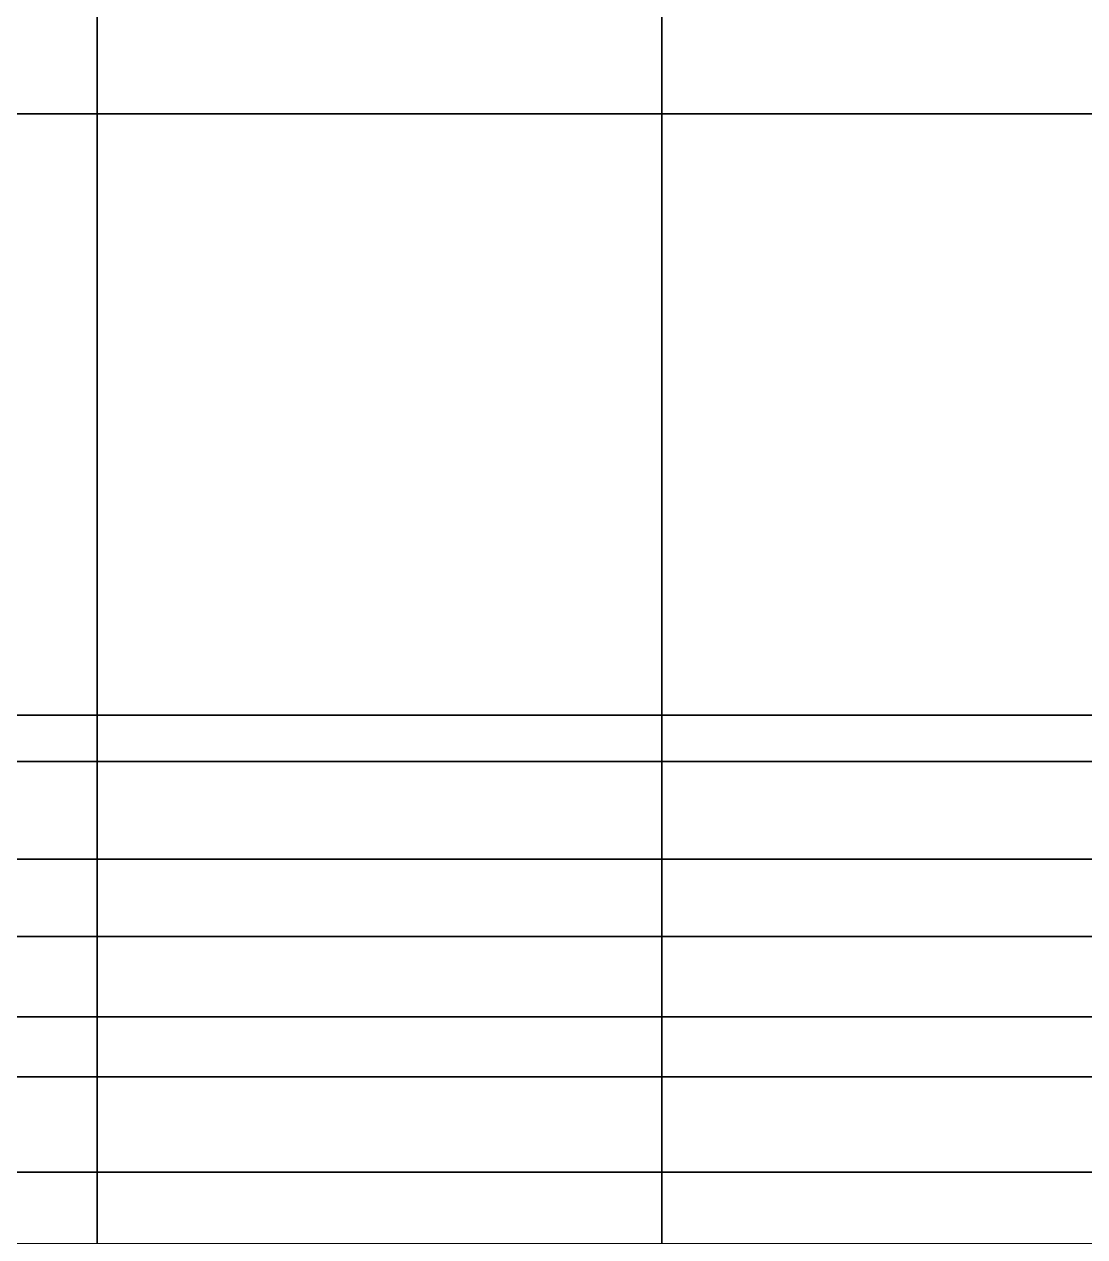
# Model space of a CAD drawing. Header units: millimetres. Extents: x 516 to 946, y 0 to 190.
# Drawn here: x 694.1 to 731.35, y 50.94 to 93.52 of the extents above; entities that cross this region are included whole.
import ezdxf

# ---------------------------------------------------------------- set-up
doc = ezdxf.new("R2010")
doc.units = ezdxf.units.MM
doc.layers.add('1', color=7, linetype='Continuous', true_color=0xffffff)

# ---------------------------------------------------------------- blocks, each defined once
blk = doc.blocks.new('UG_SURFACE_001')
at = {"layer": '1', "color": 252, "linetype": 'Continuous', "lineweight": 35}
for points in [[(181.108311, 95.420301, 3.5), (161.528692, 95.420301, 3.5), (161.528692, 90.379037, 3.5), (181.108311, 90.379037, 3.5)], [(181.108311, 90.379037, 1.5), (161.528692, 90.379037, 1.5), (161.528692, 95.420301, 1.5), (181.108311, 95.420301, 1.5)], [(200.937957, 95.420301, 3.5), (181.108311, 95.420301, 3.5), (181.108311, 90.379037, 3.5), (200.937957, 90.379037, 3.5)], [(200.937957, 90.379037, 1.5), (181.108311, 90.379037, 1.5), (181.108311, 95.420301, 1.5), (200.937957, 95.420301, 1.5)], [(220.767602, 95.420301, 3.5), (200.937957, 95.420301, 3.5), (200.937957, 90.379037, 3.5), (220.767602, 90.379037, 3.5)], [(220.767602, 90.379037, 1.5), (200.937957, 90.379037, 1.5), (200.937957, 95.420301, 1.5), (220.767602, 95.420301, 1.5)], [(181.108311, 90.379037, 3.5), (161.528692, 90.379037, 3.5), (161.528692, 69.256864, 3.5), (181.108311, 69.256864, 3.5)], [(181.108311, 69.256864, 1.5), (161.528692, 69.256864, 1.5), (161.528692, 90.379037, 1.5), (181.108311, 90.379037, 1.5)], [(200.937957, 90.379037, 3.5), (181.108311, 90.379037, 3.5), (181.108311, 69.256864, 3.5), (200.937957, 69.256864, 3.5)], [(200.937957, 69.256864, 1.5), (181.108311, 69.256864, 1.5), (181.108311, 90.379037, 1.5), (200.937957, 90.379037, 1.5)], [(220.767602, 90.379037, 3.5), (200.937957, 90.379037, 3.5), (200.937957, 69.256864, 3.5), (220.767602, 69.256864, 3.5)], [(220.767602, 69.256864, 1.5), (200.937957, 69.256864, 1.5), (200.937957, 90.379037, 1.5), (220.767602, 90.379037, 1.5)], [(181.108311, 69.256864, 3.5), (161.528692, 69.256864, 3.5), (161.528692, 67.6274, 3.5), (181.108311, 67.6274, 3.5)], [(181.108311, 67.6274, 1.5), (161.528692, 67.6274, 1.5), (161.528692, 69.256864, 1.5), (181.108311, 69.256864, 1.5)], [(200.937957, 69.256864, 3.5), (181.108311, 69.256864, 3.5), (181.108311, 67.6274, 3.5), (200.937957, 67.6274, 3.5)], [(200.937957, 67.6274, 1.5), (181.108311, 67.6274, 1.5), (181.108311, 69.256864, 1.5), (200.937957, 69.256864, 1.5)], [(220.767602, 69.256864, 3.5), (200.937957, 69.256864, 3.5), (200.937957, 67.6274, 3.5), (220.767602, 67.6274, 3.5)], [(220.767602, 67.6274, 1.5), (200.937957, 67.6274, 1.5), (200.937957, 69.256864, 1.5), (220.767602, 69.256864, 1.5)], [(181.108311, 67.6274, 3.5), (161.528692, 67.6274, 3.5), (161.528692, 64.196385, 3.5), (181.108311, 64.196385, 3.5)], [(181.108311, 64.196385, 1.5), (161.528692, 64.196385, 1.5), (161.528692, 67.6274, 1.5), (181.108311, 67.6274, 1.5)], [(200.937957, 67.6274, 3.5), (181.108311, 67.6274, 3.5), (181.108311, 64.196385, 3.5), (200.937957, 64.196385, 3.5)], [(200.937957, 64.196385, 1.5), (181.108311, 64.196385, 1.5), (181.108311, 67.6274, 1.5), (200.937957, 67.6274, 1.5)], [(220.767602, 67.6274, 3.5), (200.937957, 67.6274, 3.5), (200.937957, 64.196385, 3.5), (220.767602, 64.196385, 3.5)], [(220.767602, 64.196385, 1.5), (200.937957, 64.196385, 1.5), (200.937957, 67.6274, 1.5), (220.767602, 67.6274, 1.5)], [(181.108311, 64.196385, 3.5), (161.528692, 64.196385, 3.5), (161.528692, 61.489657, 3.5), (181.108311, 61.489657, 3.5)], [(181.108311, 61.489657, 1.5), (161.528692, 61.489657, 1.5), (161.528692, 64.196385, 1.5), (181.108311, 64.196385, 1.5)], [(200.937957, 64.196385, 3.5), (181.108311, 64.196385, 3.5), (181.108311, 61.489657, 3.5), (200.937957, 61.489657, 3.5)], [(200.937957, 61.489657, 1.5), (181.108311, 61.489657, 1.5), (181.108311, 64.196385, 1.5), (200.937957, 64.196385, 1.5)], [(220.767602, 64.196385, 3.5), (200.937957, 64.196385, 3.5), (200.937957, 61.489657, 3.5), (220.767602, 61.489657, 3.5)], [(220.767602, 61.489657, 1.5), (200.937957, 61.489657, 1.5), (200.937957, 64.196385, 1.5), (220.767602, 64.196385, 1.5)], [(181.108311, 61.489657, 3.5), (161.528692, 61.489657, 3.5), (161.528692, 58.66145, 3.5), (181.108311, 58.66145, 3.5)], [(181.108311, 58.66145, 1.5), (161.528692, 58.66145, 1.5), (161.528692, 61.489657, 1.5), (181.108311, 61.489657, 1.5)], [(200.937957, 61.489657, 3.5), (181.108311, 61.489657, 3.5), (181.108311, 58.66145, 3.5), (200.937957, 58.66145, 3.5)], [(200.937957, 58.66145, 1.5), (181.108311, 58.66145, 1.5), (181.108311, 61.489657, 1.5), (200.937957, 61.489657, 1.5)], [(220.767602, 61.489657, 3.5), (200.937957, 61.489657, 3.5), (200.937957, 58.66145, 3.5), (220.767602, 58.66145, 3.5)], [(220.767602, 58.66145, 1.5), (200.937957, 58.66145, 1.5), (200.937957, 61.489657, 1.5), (220.767602, 61.489657, 1.5)], [(181.108311, 58.66145, 3.5), (161.528692, 58.66145, 3.5), (161.528692, 56.551442, 3.5), (181.108311, 56.551442, 3.5)], [(181.108311, 56.551442, 1.5), (161.528692, 56.551442, 1.5), (161.528692, 58.66145, 1.5), (181.108311, 58.66145, 1.5)], [(200.937957, 58.66145, 3.5), (181.108311, 58.66145, 3.5), (181.108311, 56.551442, 3.5), (200.937957, 56.551442, 3.5)], [(200.937957, 56.551442, 1.5), (181.108311, 56.551442, 1.5), (181.108311, 58.66145, 1.5), (200.937957, 58.66145, 1.5)], [(220.767602, 58.66145, 3.5), (200.937957, 58.66145, 3.5), (200.937957, 56.551442, 3.5), (220.767602, 56.551442, 3.5)], [(220.767602, 56.551442, 1.5), (200.937957, 56.551442, 1.5), (200.937957, 58.66145, 1.5), (220.767602, 58.66145, 1.5)], [(181.108311, 56.551442, 3.5), (161.528692, 56.551442, 3.5), (161.528692, 53.20356, 3.5), (181.108311, 53.20356, 3.5)], [(181.108311, 53.20356, 1.5), (161.528692, 53.20356, 1.5), (161.528692, 56.551442, 1.5), (181.108311, 56.551442, 1.5)], [(200.937957, 56.551442, 3.5), (181.108311, 56.551442, 3.5), (181.108311, 53.20356, 3.5), (200.937957, 53.20356, 3.5)], [(200.937957, 53.20356, 1.5), (181.108311, 53.20356, 1.5), (181.108311, 56.551442, 1.5), (200.937957, 56.551442, 1.5)], [(220.767602, 56.551442, 3.5), (200.937957, 56.551442, 3.5), (200.937957, 53.20356, 3.5), (220.767602, 53.20356, 3.5)], [(220.767602, 53.20356, 1.5), (200.937957, 53.20356, 1.5), (200.937957, 56.551442, 1.5), (220.767602, 56.551442, 1.5)], [(181.108311, 53.20356, 3.5), (161.528692, 53.20356, 3.5), (161.528692, 50.69153, 3.5), (181.108311, 50.69153, 3.5)], [(181.108311, 50.69153, 1.5), (161.528692, 50.69153, 1.5), (161.528692, 53.20356, 1.5), (181.108311, 53.20356, 1.5)], [(200.937957, 53.20356, 3.5), (181.108311, 53.20356, 3.5), (181.108311, 50.69153, 3.5), (200.937957, 50.69153, 3.5)], [(200.937957, 50.69153, 1.5), (181.108311, 50.69153, 1.5), (181.108311, 53.20356, 1.5), (200.937957, 53.20356, 1.5)], [(220.767602, 53.20356, 3.5), (200.937957, 53.20356, 3.5), (200.937957, 50.69153, 3.5), (220.767602, 50.69153, 3.5)], [(220.767602, 50.69153, 1.5), (200.937957, 50.69153, 1.5), (200.937957, 53.20356, 1.5), (220.767602, 53.20356, 1.5)]]:
    blk.add_3dface(points, dxfattribs=at)
blk = doc.blocks.new('1стенка_MODEL')
at = {"layer": '1', "color": 252, "linetype": 'Continuous', "lineweight": 35}
blk.add_blockref('UG_SURFACE_001', (0, 0), dxfattribs=at)
blk = doc.blocks.new('UG_SURFACE_005')
at = {"layer": '1', "color": 252, "linetype": 'Continuous', "lineweight": 35}
for points in [[(411.674261, 77.402897, 4.8), (7.442508, 21.037767, 4.8), (7.469615, 20.987745, 5.067878), (411.659777, 77.347077, 5.067878)], [(277.741492, 58.727622, 3.5), (260.070503, 56.263622, 3.5), (7.442508, 21.037767, 4.8), (411.674261, 77.402897, 4.8)], [(411.659777, 77.347077, 5.067878), (7.469615, 20.987745, 5.067878), (7.546807, 20.8453, 5.294975), (411.618471, 77.188112, 5.294975)], [(411.618471, 77.188112, 5.294975), (7.546807, 20.8453, 5.294975), (7.662333, 20.632116, 5.446716), (411.556661, 76.9502, 5.446716)], [(411.556661, 76.9502, 5.446716), (7.662333, 20.632116, 5.446716), (200.895414, 47.305614, 5.5), (220.703781, 50.067645, 5.5)], [(2.490418, 3.593836, 5.652241), (418.917865, 61.659507, 5.652241), (220.703781, 34.793768, 5.5), (200.895414, 32.031737, 5.5)], [(2.490418, 2.938712, 6.085787), (419.00748, 61.016876, 6.085787), (418.917865, 61.659507, 5.652241), (2.490418, 3.593836, 5.652241)], [(2.490418, 2.500972, 6.734633), (419.067353, 60.587484, 6.734633), (419.00748, 61.016876, 6.085787), (2.490418, 2.938712, 6.085787)], [(2.490418, 2.347258, 7.5), (419.088364, 60.436703, 7.5), (419.067353, 60.587484, 6.734633), (2.490418, 2.500972, 6.734633)], [(2.490418, 2.347258, 7.5), (7.683697, 3.071397, 20.8), (413.849115, 59.706151, 20.8), (419.088364, 60.436703, 15.510051)], [(419.088364, 60.436703, 15.510051), (419.088364, 60.436703, 7.5), (2.490418, 2.347258, 7.5)], [(414.080501, 59.531406, 21.294976), (413.966358, 59.668701, 21.067878), (7.581907, 3.003404, 21.067878), (7.519177, 2.860382, 21.266907)], [(7.588187, 3.007599, 21.051351), (7.581907, 3.003404, 21.067878), (413.966358, 59.668701, 21.067878)], [(413.966358, 59.668701, 21.067878), (413.849115, 59.706151, 20.8), (7.683697, 3.071397, 20.8), (7.588187, 3.007599, 21.051351)], [(414.232939, 59.052903, 21.500001), (414.17411, 59.315167, 21.446716), (7.479866, 2.606673, 21.446716)], [(7.485521, 2.650026, 21.418547), (7.479866, 2.606673, 21.446716), (414.17411, 59.315167, 21.446716)], [(414.17411, 59.315167, 21.446716), (414.080501, 59.531406, 21.294976), (7.510331, 2.840214, 21.294976), (7.485521, 2.650026, 21.418547)], [(7.519177, 2.860382, 21.266907), (7.510331, 2.840214, 21.294976), (414.080501, 59.531406, 21.294976)], [(7.479866, 2.606673, 21.446716), (7.487073, 2.406226, 21.496654), (414.232939, 59.052903, 21.500001)], [(7.487073, 2.406226, 21.496654), (7.490418, 2.337674, 21.500001), (414.232939, 59.052903, 21.500001)], [(414.232939, 59.052903, 21.500001), (7.490418, 2.337674, 21.500001), (7.490418, 1.044446, 21.500001), (414.409846, 57.784338, 21.500001)], [(124.049336, 17.297149, 3.5), (419.361919, 58.474846, 16.5), (414.409846, 57.784338, 21.500001), (7.490418, 1.044446, 21.500001)], [(419.361919, 58.474846, 16.5), (124.049336, 17.297149, 3.5), (141.220331, 19.691432, 3.5)], [(141.220331, 19.691432, 3.5), (161.528692, 22.523183, 3.5), (419.361919, 58.474846, 16.5)], [(419.361919, 58.474846, 16.5), (161.528692, 22.523183, 3.5), (163.666055, 22.821212, 3.5)], [(419.361919, 58.474846, 16.5), (163.666055, 22.821212, 3.5), (183.474422, 25.583245, 3.5)], [(183.474422, 25.583245, 3.5), (200.895414, 28.012387, 3.5), (419.361919, 58.474846, 16.5)], [(419.361919, 58.474846, 16.5), (200.895414, 28.012387, 3.5), (201.489866, 28.095275, 3.5)], [(201.489866, 28.095275, 3.5), (220.703781, 30.774418, 3.5), (419.361919, 58.474846, 16.5)], [(7.442508, 21.037767, 4.8), (260.070503, 56.263622, 3.5), (257.93314, 55.965591, 3.5)], [(7.442508, 21.037767, 4.8), (257.93314, 55.965591, 3.5), (240.512133, 53.536449, 3.5)], [(7.442508, 21.037767, 4.8), (240.512133, 53.536449, 3.5), (238.124758, 53.20356, 3.5)], [(7.442508, 21.037767, 4.8), (238.124758, 53.20356, 3.5), (220.703781, 50.774418, 3.5)]]:
    blk.add_3dface(points, dxfattribs=at)
blk = doc.blocks.new('4пояс_нижний_MODEL')
at = {"layer": '1', "color": 252, "linetype": 'Continuous', "lineweight": 35}
blk.add_blockref('UG_SURFACE_005', (0, 0), dxfattribs=at)

msp = doc.modelspace()

# ---------------------------------------------------------------- block references
at = {"layer": '1', "color": 163, "linetype": 'Continuous', "lineweight": 70}
for name in ['1стенка_MODEL', '4пояс_нижний_MODEL']:
    msp.add_blockref(name, (515.550342, 0), dxfattribs=at)

doc.saveas('drawing.dxf')
